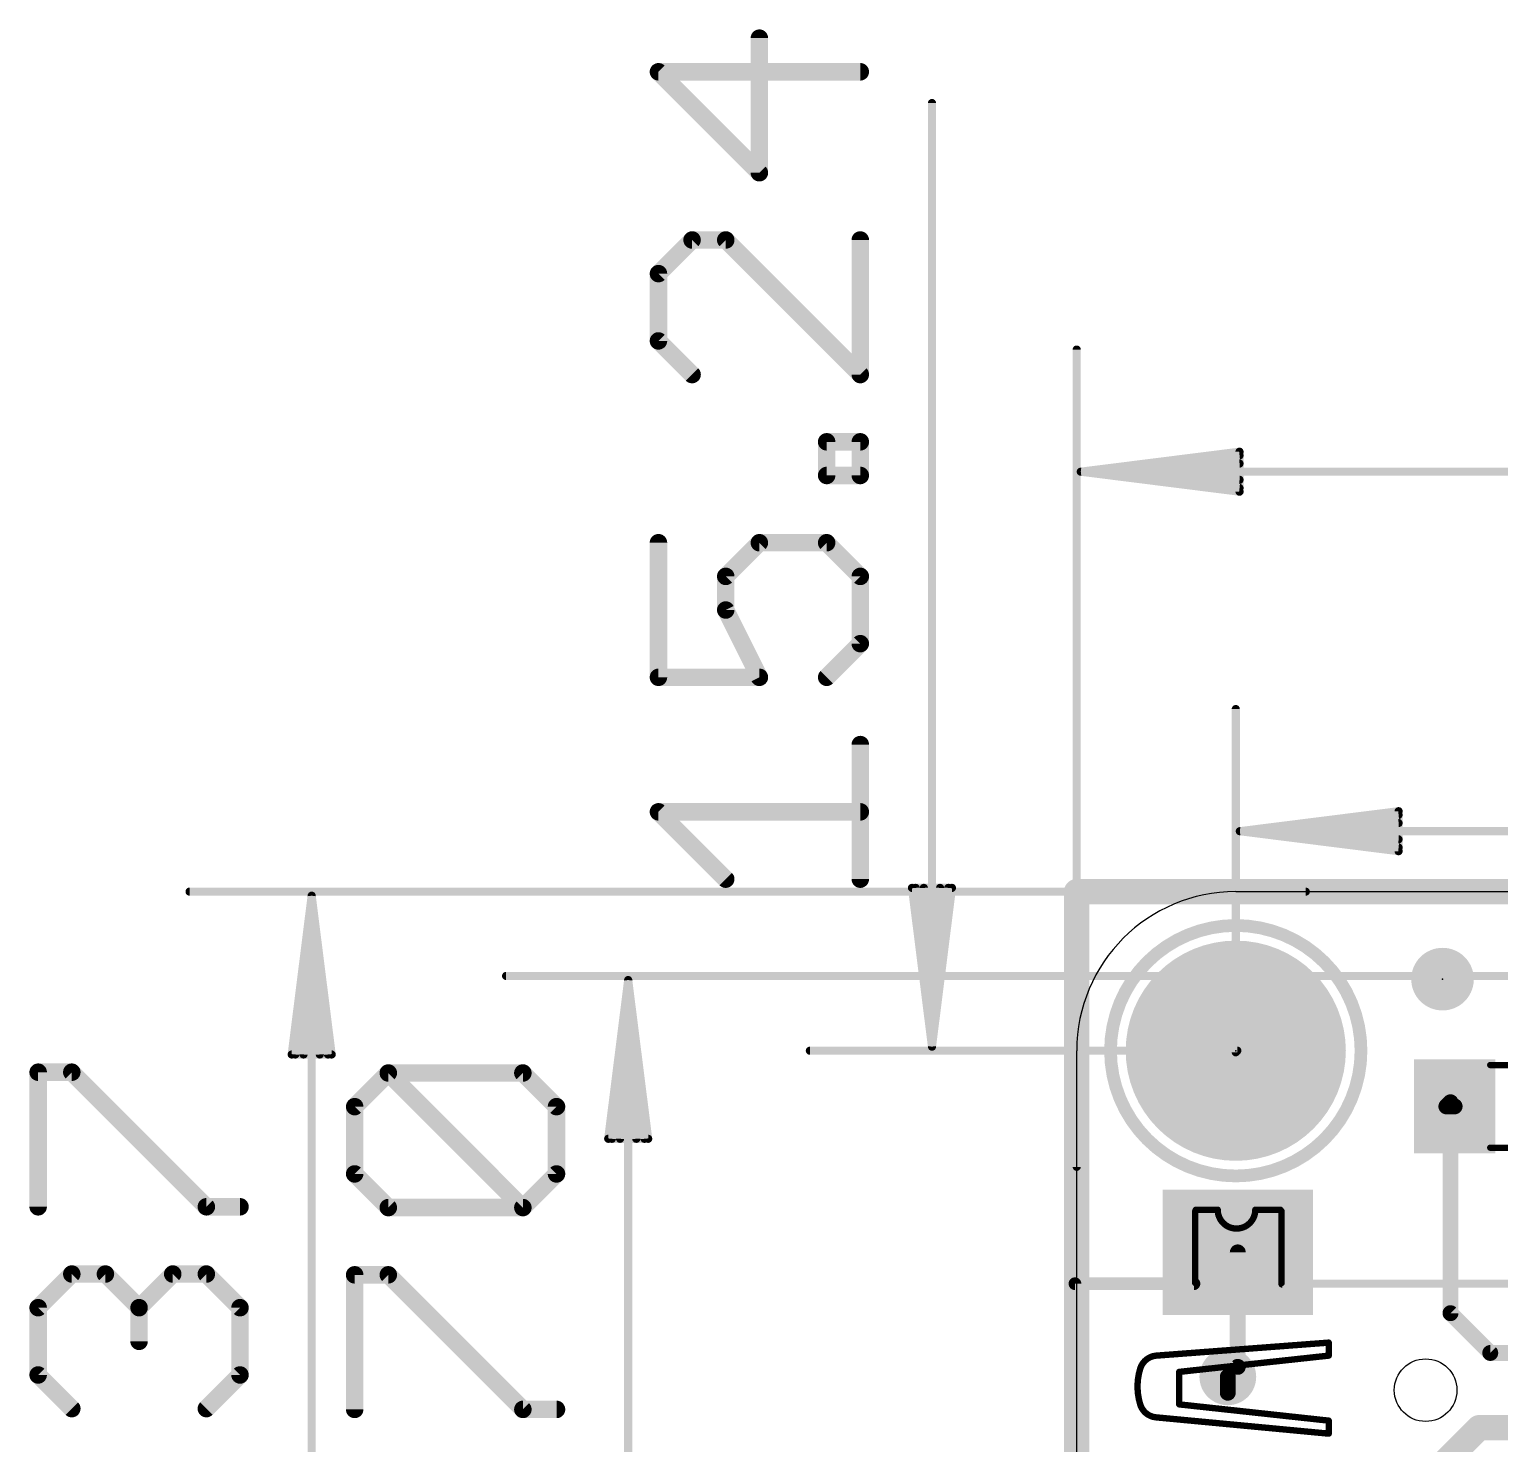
# Model space of a CAD drawing. Extents: x -22.4 to 30.9, y -9.3 to 32.7.
# Drawn here: x -22.44 to 1.04, y 10.11 to 32.69 of the extents above; entities that cross this region are included whole.
import ezdxf

# ---------------------------------------------------------------- set-up
doc = ezdxf.new("R2010")
doc.units = 0
for name, color, linetype in [('1', 12, 'CONTINUOUS'), ('16', 132, 'CONTINUOUS'), ('17', 110, 'CONTINUOUS'), ('18', 110, 'CONTINUOUS'), ('20', 53, 'CONTINUOUS'), ('21', 40, 'CONTINUOUS'), ('23', 40, 'CONTINUOUS'), ('47', 253, 'CONTINUOUS'), ('51', 253, 'CONTINUOUS')]:
    doc.layers.add(name, color=color, linetype=linetype)

# ---------------------------------------------------------------- blocks, each defined once
blk = doc.blocks.new('PIE')
at = {"const_width": 0.5}
blk.add_lwpolyline([(0, -0.25, 1), (0, 0.25, 1), (0, -0.25)], format="xyb", dxfattribs=at)
blk = doc.blocks.new('RECT')
blk.add_solid([(-0.5, -0.5), (0.5, -0.5), (-0.5, 0.5), (0.5, 0.5)])
blk = doc.blocks.new('ROUNDP')
at = {"const_width": 0.5}
blk.add_lwpolyline([(0, -0.25, 1), (0, 0.25, 1), (0, -0.25)], format="xyb", dxfattribs=at)
blk = doc.blocks.new('ROUNDV')
at = {"const_width": 0.5}
blk.add_lwpolyline([(0, -0.25, 1), (0, 0.25, 1), (0, -0.25)], format="xyb", dxfattribs=at)

msp = doc.modelspace()

# ---------------------------------------------------------------- linework, layer by layer
at = {"layer": '1'}
for points, const_width in [([(0.254, 15.56), (0.188, 15.494)], 0.254), ([(0.188, 15.494), (0.32, 15.494)], 0.254), ([(0.254, 12.192), (0.254, 15.56)], 0.254), ([(-3.143, 13.163), (-3.143, 11.335)], 0.254), ([(0.889, 11.557), (0.254, 12.192)], 0.254), ([(3.683, 11.557), (0.889, 11.557)], 0.254), ([(-3.143, 11.335), (-3.302, 11.176)], 0.254), ([(0.711, 10.363), (0.127, 9.779)], 0.4064), ([(0.711, 10.363), (2.921, 10.363)], 0.4064)]:
    msp.add_lwpolyline(points, dxfattribs=dict(at, const_width=const_width))
for points, const_width in [([(0.188, 15.5575, 1), (0.188, 15.4305)], 0.127), ([(0.1431, 15.5389, 1), (0.2329, 15.4491)], 0.127), ([(0.3175, 15.56, 1), (0.1905, 15.56)], 0.127), ([(0.2989, 15.5151, 1), (0.2091, 15.6049)], 0.127), ([(0.32, 15.4305, 1), (0.32, 15.5575)], 0.127), ([(-3.0795, 13.163, 1), (-3.2065, 13.163)], 0.127), ([(0.2989, 12.2369, 1), (0.2091, 12.1471)], 0.127), ([(0.1905, 12.192, 1), (0.3175, 12.192)], 0.127), ([(0.889, 11.6205, 1), (0.889, 11.4935)], 0.127), ([(0.8441, 11.5121, 1), (0.9339, 11.6019)], 0.127), ([(-3.3469, 11.2209, 1), (-3.2571, 11.1311)], 0.127), ([(-3.2065, 11.335, 1), (-3.0795, 11.335)], 0.127), ([(-3.0981, 11.2901, 1), (-3.1879, 11.3799)], 0.127), ([(0.711, 10.4646, 1), (0.711, 10.2614)], 0.2032), ([(0.7828, 10.2912, 1), (0.6392, 10.4348)], 0.2032)]:
    msp.add_lwpolyline(points, format="xyb", dxfattribs=dict(at, const_width=const_width))
at = {"layer": '16'}
for points, const_width in [([(-5.715, -1.397), (-5.715, 18.923)], 0.4064), ([(-5.715, 18.923), (22.225, 18.923)], 0.4064), ([(-3.302, 11.176), (-3.302, 10.922)], 0.254)]:
    msp.add_lwpolyline(points, dxfattribs=dict(at, const_width=const_width))
for points, const_width in [([(-5.6134, 18.923, 1), (-5.8166, 18.923)], 0.2032), ([(-5.715, 19.0246, 1), (-5.715, 18.8214)], 0.2032), ([(-3.2385, 11.176, 1), (-3.3655, 11.176)], 0.127), ([(-3.3655, 10.922, 1), (-3.2385, 10.922)], 0.127)]:
    msp.add_lwpolyline(points, format="xyb", dxfattribs=dict(at, const_width=const_width))
at = {"layer": '20'}
for p, q in [((-3.175, 18.923), (19.685, 18.923)), ((-5.715, 1.143), (-5.715, 16.383))]:
    msp.add_line(p, q, dxfattribs=at)
msp.add_circle((-0.143, 10.963), 0.5, dxfattribs=at)
msp.add_arc((-3.175, 16.383), 2.54, 90, 180, dxfattribs=at)
at = {"layer": '21', "const_width": 0.2032}
msp.add_lwpolyline([(-3.175, 14.383, 1), (-3.175, 18.383, 1), (-3.175, 14.383)], format="xyb", dxfattribs=at)
at = {"layer": '23'}
for p in [(0.127, 17.526), (-3.175, 16.383)]:
    msp.add_point(p, dxfattribs=at)
at = {"layer": '47'}
for points, const_width in [([(-10.7828, 30.4023), (-10.7828, 32.5512)], 0.2794), ([(-9.1711, 32.014), (-12.3945, 32.014)], 0.2794), ([(-12.3945, 32.014), (-10.7828, 30.4023)], 0.2794), ([(-8.0264, 16.448), (-8.0264, 31.5149)], 0.13), ([(-11.8572, 29.3285), (-12.3945, 28.7913)], 0.2794), ([(-11.32, 29.3285), (-11.8572, 29.3285)], 0.2794), ([(-9.1711, 27.1796), (-11.32, 29.3285)], 0.2794), ([(-9.1711, 29.3285), (-9.1711, 27.1796)], 0.2794), ([(-12.3945, 28.7913), (-12.3945, 27.7168)], 0.2794), ([(-12.3945, 27.7168), (-11.8572, 27.1796)], 0.2794), ([(-5.715, 14.5288), (-5.715, 27.5786)], 0.13), ([(-9.7083, 25.5682), (-9.7083, 26.1054)], 0.2794), ([(-9.7083, 26.1054), (-9.1711, 26.1054)], 0.2794), ([(-9.1711, 26.1054), (-9.1711, 25.5682)], 0.2794), ([(-5.65, 25.6286), (-3.115, 25.9478)], 0.13), ([(-5.65, 25.6286), (-3.115, 25.8886)], 0.13), ([(-3.115, 25.9478), (-3.115, 25.3094)], 0.13), ([(-9.1711, 25.5682), (-9.7083, 25.5682)], 0.2794), ([(-5.65, 25.6286), (-3.115, 25.7586)], 0.13), ([(-5.65, 25.6286), (22.1854, 25.6286)], 0.13), ([(-3.115, 25.3094), (-5.65, 25.6286)], 0.13), ([(-3.115, 25.4986), (-5.65, 25.6286)], 0.13), ([(-3.115, 25.3686), (-5.65, 25.6286)], 0.13), ([(-12.3945, 24.4944), (-12.3945, 22.3455)], 0.2794), ([(-11.32, 23.9571), (-10.7828, 24.4944)], 0.2794), ([(-10.7828, 24.4944), (-9.7083, 24.4944)], 0.2794), ([(-9.7083, 24.4944), (-9.1711, 23.9571)], 0.2794), ([(-11.32, 23.4199), (-11.32, 23.9571)], 0.2794), ([(-9.1711, 23.9571), (-9.1711, 22.8827)], 0.2794), ([(-10.7828, 22.3455), (-11.32, 23.4199)], 0.2794), ([(-9.1711, 22.8827), (-9.7083, 22.3455)], 0.2794), ([(-12.3945, 22.3455), (-10.7828, 22.3455)], 0.2794), ([(-3.175, 16.3576), (-3.175, 21.8382)], 0.13), ([(-9.1711, 19.1227), (-9.1711, 21.2716)], 0.2794), ([(-11.32, 19.1227), (-12.3945, 20.1972)], 0.2794), ([(-12.3945, 20.1972), (-9.1711, 20.1972)], 0.2794), ([(-3.11, 19.8882), (-0.575, 20.2074)], 0.13), ([(-3.11, 19.8882), (-0.575, 20.1482)], 0.13), ([(-0.575, 20.2074), (-0.575, 19.569)], 0.13), ([(-3.11, 19.8882), (-0.575, 20.0182)], 0.13), ([(-3.11, 19.8882), (19.62, 19.8882)], 0.13), ([(-0.575, 19.569), (-3.11, 19.8882)], 0.13), ([(-0.575, 19.7582), (-3.11, 19.8882)], 0.13), ([(-0.575, 19.6282), (-3.11, 19.8882)], 0.13), ([(-8.0264, 16.448), (-8.3456, 18.983)], 0.13), ([(-8.3456, 18.983), (-7.7072, 18.983)], 0.13), ([(-8.0264, 16.448), (-8.2864, 18.983)], 0.13), ([(-8.0264, 16.448), (-8.1564, 18.983)], 0.13), ([(-7.7072, 18.983), (-8.0264, 16.448)], 0.13), ([(-7.8964, 18.983), (-8.0264, 16.448)], 0.13), ([(-7.7664, 18.983), (-8.0264, 16.448)], 0.13), ([(-2.0574, 18.923), (-19.8824, 18.923)], 0.13), ([(-17.9324, 18.858), (-18.2516, 16.323)], 0.13), ([(-17.9324, 18.858), (-18.1924, 16.323)], 0.13), ([(-17.9324, 18.858), (-18.0624, 16.323)], 0.13), ([(-17.9324, 18.858), (-17.9324, -1.3828)], 0.13), ([(-17.6132, 16.323), (-17.9324, 18.858)], 0.13), ([(-17.8024, 16.323), (-17.9324, 18.858)], 0.13), ([(-17.6724, 16.323), (-17.9324, 18.858)], 0.13), ([(8.255, 17.5768), (-14.8278, 17.5768)], 0.13), ([(-12.8778, 17.5118), (-13.197, 14.9768)], 0.13), ([(-12.8778, 17.5118), (-13.1378, 14.9768)], 0.13), ([(-12.8778, 17.5118), (-13.0078, 14.9768)], 0.13), ([(-12.8778, 17.5118), (-12.8778, -0.062)], 0.13), ([(-12.5586, 14.9768), (-12.8778, 17.5118)], 0.13), ([(-12.7478, 14.9768), (-12.8778, 17.5118)], 0.13), ([(-12.6178, 14.9768), (-12.8778, 17.5118)], 0.13), ([(-3.1496, 16.383), (-9.9764, 16.383)], 0.13), ([(-18.2516, 16.323), (-17.6132, 16.323)], 0.13), ([(-22.3005, 13.891), (-22.3005, 16.0399)], 0.2794), ([(-22.3005, 16.0399), (-21.7632, 16.0399)], 0.2794), ([(-21.7632, 16.0399), (-19.6143, 13.891)], 0.2794), ([(-17.2459, 15.4899), (-16.7086, 16.0272)], 0.2794), ([(-16.7086, 16.0272), (-14.5597, 16.0272)], 0.2794), ([(-14.5597, 13.8783), (-16.7086, 16.0272)], 0.2794), ([(-14.5597, 16.0272), (-14.0225, 15.4899)], 0.2794), ([(-17.2459, 14.4155), (-17.2459, 15.4899)], 0.2794), ([(-14.0225, 15.4899), (-14.0225, 14.4155)], 0.2794), ([(-13.197, 14.9768), (-12.5586, 14.9768)], 0.13), ([(-16.7086, 13.8783), (-17.2459, 14.4155)], 0.2794), ([(-14.0225, 14.4155), (-14.5597, 13.8783)], 0.2794), ([(-19.6143, 13.891), (-19.0771, 13.891)], 0.2794), ([(-14.5597, 13.8783), (-16.7086, 13.8783)], 0.2794), ([(-22.3005, 12.2799), (-21.7632, 12.8171)], 0.2794), ([(-21.7632, 12.8171), (-21.226, 12.8171)], 0.2794), ([(-21.226, 12.8171), (-20.6888, 12.2799)], 0.2794), ([(-20.6888, 12.2799), (-20.1516, 12.8171)], 0.2794), ([(-20.1516, 12.8171), (-19.6143, 12.8171)], 0.2794), ([(-19.6143, 12.8171), (-19.0771, 12.2799)], 0.2794), ([(-17.2459, 10.6555), (-17.2459, 12.8044)], 0.2794), ([(-17.2459, 12.8044), (-16.7086, 12.8044)], 0.2794), ([(-16.7086, 12.8044), (-14.5597, 10.6555)], 0.2794), ([(-22.3005, 11.2054), (-22.3005, 12.2799)], 0.2794), ([(-20.6888, 12.2799), (-20.6888, 11.7427)], 0.2794), ([(-19.0771, 12.2799), (-19.0771, 11.2054)], 0.2794), ([(-21.7632, 10.6682), (-22.3005, 11.2054)], 0.2794), ([(-19.0771, 11.2054), (-19.6143, 10.6682)], 0.2794), ([(-14.5597, 10.6555), (-14.0225, 10.6555)], 0.2794)]:
    msp.add_lwpolyline(points, dxfattribs=dict(at, const_width=const_width))
for points, const_width in [([(-10.7129, 32.5512, 1), (-10.8526, 32.5512)], 0.1397), ([(-12.3945, 32.0839, 1), (-12.3945, 31.9442)], 0.1397), ([(-12.3451, 32.0634, 1), (-12.4438, 31.9646)], 0.1397), ([(-9.1711, 31.9442, 1), (-9.1711, 32.0839)], 0.1397), ([(-7.9939, 31.5149, 1), (-8.0589, 31.5149)], 0.065), ([(-10.8526, 30.4023, 1), (-10.7129, 30.4023)], 0.1397), ([(-10.8322, 30.3529, 1), (-10.7334, 30.4517)], 0.1397), ([(-11.8572, 29.3983, 1), (-11.8572, 29.2586)], 0.1397), ([(-11.8078, 29.2791, 1), (-11.9066, 29.3779)], 0.1397), ([(-11.2706, 29.3779, 1), (-11.3694, 29.2791)], 0.1397), ([(-11.32, 29.2586, 1), (-11.32, 29.3983)], 0.1397), ([(-9.1013, 29.3285, 1), (-9.241, 29.3285)], 0.1397), ([(-12.3246, 28.7913, 1), (-12.4643, 28.7913)], 0.1397), ([(-12.4438, 28.8406, 1), (-12.3451, 28.7419)], 0.1397), ([(-12.3451, 27.7662, 1), (-12.4438, 27.6674)], 0.1397), ([(-12.4643, 27.7168, 1), (-12.3246, 27.7168)], 0.1397), ([(-5.6825, 27.5786, 1), (-5.7475, 27.5786)], 0.065), ([(-11.9066, 27.1302, 1), (-11.8078, 27.229)], 0.1397), ([(-9.241, 27.1796, 1), (-9.1013, 27.1796)], 0.1397), ([(-9.2205, 27.1302, 1), (-9.1217, 27.229)], 0.1397), ([(-9.6385, 26.1054, 1), (-9.7782, 26.1054)], 0.1397), ([(-9.7083, 26.1753, 1), (-9.7083, 26.0356)], 0.1397), ([(-9.1013, 26.1054, 1), (-9.241, 26.1054)], 0.1397), ([(-9.1711, 26.0356, 1), (-9.1711, 26.1753)], 0.1397), ([(-3.0825, 25.9478, 1), (-3.1475, 25.9478)], 0.065), ([(-3.1109, 25.9156, 1), (-3.1191, 25.9801)], 0.065), ([(-3.1117, 25.8563, 1), (-3.1183, 25.9209)], 0.065), ([(-9.7083, 25.6381, 1), (-9.7083, 25.4984)], 0.1397), ([(-9.7782, 25.5682, 1), (-9.6385, 25.5682)], 0.1397), ([(-9.241, 25.5682, 1), (-9.1013, 25.5682)], 0.1397), ([(-9.1711, 25.4984, 1), (-9.1711, 25.6381)], 0.1397), ([(-5.65, 25.6611, 1), (-5.65, 25.5961)], 0.065), ([(-5.6459, 25.6608, 1), (-5.6541, 25.5964)], 0.065), ([(-5.6517, 25.6611, 1), (-5.6483, 25.5961)], 0.065), ([(-5.6483, 25.6611, 1), (-5.6517, 25.5961)], 0.065), ([(-5.6467, 25.6609, 1), (-5.6533, 25.5963)], 0.065), ([(-5.6533, 25.6609, 1), (-5.6467, 25.5963)], 0.065), ([(-5.6541, 25.6608, 1), (-5.6459, 25.5964)], 0.065), ([(-3.1133, 25.7261, 1), (-3.1167, 25.7911)], 0.065), ([(-3.1191, 25.2771, 1), (-3.1109, 25.3416)], 0.065), ([(-3.1183, 25.3363, 1), (-3.1117, 25.4009)], 0.065), ([(-3.1167, 25.4661, 1), (-3.1133, 25.5311)], 0.065), ([(-3.1475, 25.3094, 1), (-3.0825, 25.3094)], 0.065), ([(-12.3246, 24.4944, 1), (-12.4643, 24.4944)], 0.1397), ([(-10.7828, 24.5642, 1), (-10.7828, 24.4245)], 0.1397), ([(-10.7334, 24.445, 1), (-10.8322, 24.5437)], 0.1397), ([(-9.6589, 24.5437, 1), (-9.7577, 24.445)], 0.1397), ([(-9.7083, 24.4245, 1), (-9.7083, 24.5642)], 0.1397), ([(-11.2502, 23.9571, 1), (-11.3899, 23.9571)], 0.1397), ([(-11.3694, 24.0065, 1), (-11.2706, 23.9077)], 0.1397), ([(-9.1013, 23.9571, 1), (-9.241, 23.9571)], 0.1397), ([(-9.2205, 23.9077, 1), (-9.1217, 24.0065)], 0.1397), ([(-11.3899, 23.4199, 1), (-11.2502, 23.4199)], 0.1397), ([(-11.2575, 23.4511, 1), (-11.3825, 23.3887)], 0.1397), ([(-9.1217, 22.8333, 1), (-9.2205, 22.9321)], 0.1397), ([(-9.241, 22.8827, 1), (-9.1013, 22.8827)], 0.1397), ([(-12.3945, 22.4153, 1), (-12.3945, 22.2756)], 0.1397), ([(-12.4643, 22.3455, 1), (-12.3246, 22.3455)], 0.1397), ([(-10.8453, 22.3142, 1), (-10.7203, 22.3767)], 0.1397), ([(-10.7828, 22.2756, 1), (-10.7828, 22.4153)], 0.1397), ([(-9.7577, 22.3948, 1), (-9.6589, 22.2961)], 0.1397), ([(-3.1425, 21.8382, 1), (-3.2075, 21.8382)], 0.065), ([(-9.1013, 21.2716, 1), (-9.241, 21.2716)], 0.1397), ([(-12.3945, 20.267, 1), (-12.3945, 20.1273)], 0.1397), ([(-12.3451, 20.2465, 1), (-12.4438, 20.1478)], 0.1397), ([(-9.1711, 20.1273, 1), (-9.1711, 20.267)], 0.1397), ([(-0.5425, 20.2074, 1), (-0.6075, 20.2074)], 0.065), ([(-0.5709, 20.1752, 1), (-0.5791, 20.2397)], 0.065), ([(-0.5717, 20.1159, 1), (-0.5783, 20.1805)], 0.065), ([(-0.5733, 19.9857, 1), (-0.5767, 20.0507)], 0.065), ([(-3.11, 19.9207, 1), (-3.11, 19.8557)], 0.065), ([(-3.1059, 19.9204, 1), (-3.1141, 19.856)], 0.065), ([(-3.1117, 19.9207, 1), (-3.1083, 19.8557)], 0.065), ([(-3.1083, 19.9207, 1), (-3.1117, 19.8557)], 0.065), ([(-3.1067, 19.9205, 1), (-3.1133, 19.8559)], 0.065), ([(-3.1133, 19.9205, 1), (-3.1067, 19.8559)], 0.065), ([(-3.1141, 19.9204, 1), (-3.1059, 19.856)], 0.065), ([(-0.5767, 19.7257, 1), (-0.5733, 19.7907)], 0.065), ([(-0.6075, 19.569, 1), (-0.5425, 19.569)], 0.065), ([(-0.5791, 19.5367, 1), (-0.5709, 19.6012)], 0.065), ([(-0.5783, 19.5959, 1), (-0.5717, 19.6605)], 0.065), ([(-11.3694, 19.0733, 1), (-11.2706, 19.1721)], 0.1397), ([(-9.241, 19.1227, 1), (-9.1013, 19.1227)], 0.1397), ([(-8.3134, 18.9871, 1), (-8.3779, 18.9789)], 0.065), ([(-8.3456, 19.0155, 1), (-8.3456, 18.9505)], 0.065), ([(-8.2541, 18.9863, 1), (-8.3187, 18.9797)], 0.065), ([(-8.1239, 18.9847, 1), (-8.1889, 18.9813)], 0.065), ([(-7.8639, 18.9813, 1), (-7.9289, 18.9847)], 0.065), ([(-7.7341, 18.9797, 1), (-7.7987, 18.9863)], 0.065), ([(-7.6749, 18.9789, 1), (-7.7394, 18.9871)], 0.065), ([(-7.7072, 18.9505, 1), (-7.7072, 19.0155)], 0.065), ([(-19.8824, 18.9555, 1), (-19.8824, 18.8905)], 0.065), ([(-17.8999, 18.858, 1), (-17.9649, 18.858)], 0.065), ([(-17.9002, 18.8621, 1), (-17.9646, 18.8539)], 0.065), ([(-17.8999, 18.8563, 1), (-17.9649, 18.8597)], 0.065), ([(-17.8999, 18.8597, 1), (-17.9649, 18.8563)], 0.065), ([(-17.9001, 18.8613, 1), (-17.9647, 18.8547)], 0.065), ([(-17.9001, 18.8547, 1), (-17.9647, 18.8613)], 0.065), ([(-17.9002, 18.8539, 1), (-17.9646, 18.8621)], 0.065), ([(-2.0574, 18.8905, 1), (-2.0574, 18.9555)], 0.065), ([(-14.8278, 17.6093, 1), (-14.8278, 17.5443)], 0.065), ([(-12.8453, 17.5118, 1), (-12.9103, 17.5118)], 0.065), ([(-12.8456, 17.5159, 1), (-12.91, 17.5077)], 0.065), ([(-12.8453, 17.5101, 1), (-12.9103, 17.5135)], 0.065), ([(-12.8453, 17.5135, 1), (-12.9103, 17.5101)], 0.065), ([(-12.8455, 17.5151, 1), (-12.9101, 17.5085)], 0.065), ([(-12.8455, 17.5085, 1), (-12.9101, 17.5151)], 0.065), ([(-12.8456, 17.5077, 1), (-12.91, 17.5159)], 0.065), ([(-9.9764, 16.4155, 1), (-9.9764, 16.3505)], 0.065), ([(-8.0586, 16.4521, 1), (-7.9942, 16.4439)], 0.065), ([(-8.0587, 16.4513, 1), (-7.9941, 16.4447)], 0.065), ([(-8.0589, 16.4463, 1), (-7.9939, 16.4497)], 0.065), ([(-8.0589, 16.4497, 1), (-7.9939, 16.4463)], 0.065), ([(-8.0589, 16.448, 1), (-7.9939, 16.448)], 0.065), ([(-8.0587, 16.4447, 1), (-7.9941, 16.4513)], 0.065), ([(-8.0586, 16.4439, 1), (-7.9942, 16.4521)], 0.065), ([(-3.1496, 16.3505, 1), (-3.1496, 16.4155)], 0.065), ([(-18.2839, 16.3271, 1), (-18.2194, 16.3189)], 0.065), ([(-18.2516, 16.3555, 1), (-18.2516, 16.2905)], 0.065), ([(-18.2247, 16.3263, 1), (-18.1601, 16.3197)], 0.065), ([(-18.0949, 16.3247, 1), (-18.0299, 16.3213)], 0.065), ([(-17.8349, 16.3213, 1), (-17.7699, 16.3247)], 0.065), ([(-17.7047, 16.3197, 1), (-17.6401, 16.3263)], 0.065), ([(-17.6454, 16.3189, 1), (-17.5809, 16.3271)], 0.065), ([(-17.6132, 16.2905, 1), (-17.6132, 16.3555)], 0.065), ([(-3.2075, 16.3576, 1), (-3.1425, 16.3576)], 0.065), ([(-22.3005, 16.1097, 1), (-22.3005, 15.97)], 0.1397), ([(-22.2306, 16.0399, 1), (-22.3703, 16.0399)], 0.1397), ([(-21.7138, 16.0893, 1), (-21.8126, 15.9905)], 0.1397), ([(-21.7632, 15.97, 1), (-21.7632, 16.1097)], 0.1397), ([(-16.7086, 16.097, 1), (-16.7086, 15.9573)], 0.1397), ([(-16.6592, 16.0766, 1), (-16.758, 15.9778)], 0.1397), ([(-16.6592, 15.9778, 1), (-16.758, 16.0766)], 0.1397), ([(-14.5103, 16.0766, 1), (-14.6091, 15.9778)], 0.1397), ([(-14.5597, 15.9573, 1), (-14.5597, 16.097)], 0.1397), ([(-17.176, 15.4899, 1), (-17.3157, 15.4899)], 0.1397), ([(-17.2952, 15.5393, 1), (-17.1965, 15.4406)], 0.1397), ([(-13.9527, 15.4899, 1), (-14.0924, 15.4899)], 0.1397), ([(-14.0719, 15.4406, 1), (-13.9731, 15.5393)], 0.1397), ([(-13.197, 15.0093, 1), (-13.197, 14.9443)], 0.065), ([(-12.5586, 14.9443, 1), (-12.5586, 15.0093)], 0.065), ([(-13.2293, 14.9809, 1), (-13.1648, 14.9727)], 0.065), ([(-13.1701, 14.9801, 1), (-13.1055, 14.9735)], 0.065), ([(-13.0403, 14.9785, 1), (-12.9753, 14.9751)], 0.065), ([(-12.7803, 14.9751, 1), (-12.7153, 14.9785)], 0.065), ([(-12.6501, 14.9735, 1), (-12.5855, 14.9801)], 0.065), ([(-12.5908, 14.9727, 1), (-12.5263, 14.9809)], 0.065), ([(-5.7475, 14.5288, 1), (-5.6825, 14.5288)], 0.065), ([(-17.1965, 14.4649, 1), (-17.2952, 14.3661)], 0.1397), ([(-17.3157, 14.4155, 1), (-17.176, 14.4155)], 0.1397), ([(-14.0924, 14.4155, 1), (-13.9527, 14.4155)], 0.1397), ([(-13.9731, 14.3661, 1), (-14.0719, 14.4649)], 0.1397), ([(-22.3703, 13.891, 1), (-22.2306, 13.891)], 0.1397), ([(-19.6143, 13.9608, 1), (-19.6143, 13.8211)], 0.1397), ([(-19.6637, 13.8416, 1), (-19.5649, 13.9404)], 0.1397), ([(-19.0771, 13.8211, 1), (-19.0771, 13.9608)], 0.1397), ([(-16.7086, 13.9481, 1), (-16.7086, 13.8084)], 0.1397), ([(-16.758, 13.8289, 1), (-16.6592, 13.9277)], 0.1397), ([(-14.6091, 13.9277, 1), (-14.5103, 13.8289)], 0.1397), ([(-14.6091, 13.8289, 1), (-14.5103, 13.9277)], 0.1397), ([(-14.5597, 13.8084, 1), (-14.5597, 13.9481)], 0.1397), ([(-21.7632, 12.887, 1), (-21.7632, 12.7473)], 0.1397), ([(-21.7138, 12.7677, 1), (-21.8126, 12.8665)], 0.1397), ([(-21.1766, 12.8665, 1), (-21.2754, 12.7677)], 0.1397), ([(-21.226, 12.7473, 1), (-21.226, 12.887)], 0.1397), ([(-20.1516, 12.887, 1), (-20.1516, 12.7473)], 0.1397), ([(-20.1022, 12.7677, 1), (-20.2009, 12.8665)], 0.1397), ([(-19.5649, 12.8665, 1), (-19.6637, 12.7677)], 0.1397), ([(-19.6143, 12.7473, 1), (-19.6143, 12.887)], 0.1397), ([(-17.2459, 12.8743, 1), (-17.2459, 12.7346)], 0.1397), ([(-17.176, 12.8044, 1), (-17.3157, 12.8044)], 0.1397), ([(-16.6592, 12.8538, 1), (-16.758, 12.755)], 0.1397), ([(-16.7086, 12.7346, 1), (-16.7086, 12.8743)], 0.1397), ([(-22.2306, 12.2799, 1), (-22.3703, 12.2799)], 0.1397), ([(-22.3498, 12.3293, 1), (-22.2511, 12.2305)], 0.1397), ([(-20.6189, 12.2799, 1), (-20.7586, 12.2799)], 0.1397), ([(-20.7382, 12.3293, 1), (-20.6394, 12.2305)], 0.1397), ([(-20.7382, 12.2305, 1), (-20.6394, 12.3293)], 0.1397), ([(-19.0073, 12.2799, 1), (-19.147, 12.2799)], 0.1397), ([(-19.1265, 12.2305, 1), (-19.0277, 12.3293)], 0.1397), ([(-20.7586, 11.7427, 1), (-20.6189, 11.7427)], 0.1397), ([(-22.2511, 11.2548, 1), (-22.3498, 11.1561)], 0.1397), ([(-22.3703, 11.2054, 1), (-22.2306, 11.2054)], 0.1397), ([(-19.147, 11.2054, 1), (-19.0073, 11.2054)], 0.1397), ([(-19.0277, 11.1561, 1), (-19.1265, 11.2548)], 0.1397), ([(-21.8126, 10.6188, 1), (-21.7138, 10.7176)], 0.1397), ([(-19.6637, 10.7176, 1), (-19.5649, 10.6188)], 0.1397), ([(-17.3157, 10.6555, 1), (-17.176, 10.6555)], 0.1397), ([(-14.5597, 10.7254, 1), (-14.5597, 10.5857)], 0.1397), ([(-14.6091, 10.6061, 1), (-14.5103, 10.7049)], 0.1397), ([(-14.0225, 10.5857, 1), (-14.0225, 10.7254)], 0.1397)]:
    msp.add_lwpolyline(points, format="xyb", dxfattribs=dict(at, const_width=const_width))
at = {"layer": '51'}
for points, const_width in [([(1.626, 16.154), (0.889, 16.154)], 0.1016), ([(1.651, 14.834), (0.889, 14.834)], 0.1016), ([(-3.8224, 12.673), (-3.8224, 13.823)], 0.1016), ([(-3.813, 13.843), (-3.463, 13.843)], 0.1016), ([(-2.463, 13.843), (-2.863, 13.843)], 0.1016), ([(-2.4438, 13.823), (-2.4438, 12.673)], 0.1016), ([(-5.743, 12.663), (-5.743, 4.863)], 0.2032), ([(-5.743, 12.663), (-3.843, 12.663)], 0.2032), ([(-2.433, 12.663), (1.667, 12.663)], 0.127), ([(-1.6901, 11.7221), (-4.4415, 11.5144)], 0.1016), ([(-1.6901, 11.5144), (-1.6901, 11.7221)], 0.1016), ([(-4.0781, 11.2549), (-1.6901, 11.5144)], 0.1016), ([(-4.0781, 10.7357), (-4.0781, 11.2549)], 0.1016), ([(-4.4415, 10.5281), (-1.6901, 10.2685)], 0.1016), ([(-1.6901, 10.4762), (-4.0781, 10.7357)], 0.1016), ([(-1.6901, 10.2685), (-1.6901, 10.4762)], 0.1016)]:
    msp.add_lwpolyline(points, dxfattribs=dict(at, const_width=const_width))
for points, const_width in [([(0.889, 16.1794, 1), (0.889, 16.1286)], 0.0508), ([(0.889, 14.8594, 1), (0.889, 14.8086)], 0.0508), ([(-3.797, 13.823, 1), (-3.8478, 13.823)], 0.0508), ([(-3.813, 13.8684, 1), (-3.813, 13.8176)], 0.0508), ([(-3.463, 13.843, 1), (-2.863, 13.843)], 0.1016), ([(-3.4376, 13.843, 1), (-3.4884, 13.843)], 0.0508), ([(-3.463, 13.8176, 1), (-3.463, 13.8684)], 0.0508), ([(-2.8376, 13.843, 1), (-2.8884, 13.843)], 0.0508), ([(-2.863, 13.8684, 1), (-2.863, 13.8176)], 0.0508), ([(-2.4184, 13.823, 1), (-2.4692, 13.823)], 0.0508), ([(-2.463, 13.8176, 1), (-2.463, 13.8684)], 0.0508), ([(-5.6922, 12.663, 1), (-5.7938, 12.663)], 0.1016), ([(-5.743, 12.7138, 1), (-5.743, 12.6122)], 0.1016), ([(-3.843, 12.6122, 1), (-3.843, 12.7138)], 0.1016), ([(-3.8478, 12.673, 1), (-3.797, 12.673)], 0.0508), ([(-2.433, 12.6948, 1), (-2.433, 12.6312)], 0.0635), ([(-2.4692, 12.673, 1), (-2.4184, 12.673)], 0.0508), ([(-1.6647, 11.7221, 1), (-1.7155, 11.7221)], 0.0508), ([(-1.6882, 11.6968, 1), (-1.692, 11.7474)], 0.0508), ([(-4.4415, 11.5144, 0.3087), (-4.701, 11.3068)], 0.1016), ([(-4.4434, 11.5397, 1), (-4.4396, 11.4891)], 0.0508), ([(-4.4396, 11.4891, 1), (-4.4434, 11.5397)], 0.0508), ([(-1.7155, 11.5144, 1), (-1.6647, 11.5144)], 0.0508), ([(-1.6874, 11.4891, 1), (-1.6928, 11.5397)], 0.0508), ([(-4.701, 11.3068, 0.1499), (-4.701, 10.7357)], 0.1016), ([(-4.7253, 11.3142, 1), (-4.6767, 11.2994)], 0.0508), ([(-4.6767, 11.2994, 1), (-4.7253, 11.3142)], 0.0508), ([(-4.0527, 11.2549, 1), (-4.1035, 11.2549)], 0.0508), ([(-4.0808, 11.2802, 1), (-4.0754, 11.2296)], 0.0508), ([(-4.701, 10.7357, 0.3087), (-4.4415, 10.5281)], 0.1016), ([(-4.6767, 10.7431, 1), (-4.7253, 10.7283)], 0.0508), ([(-4.7253, 10.7283, 1), (-4.6767, 10.7431)], 0.0508), ([(-4.4391, 10.5534, 1), (-4.4439, 10.5028)], 0.0508), ([(-4.4434, 10.5028, 1), (-4.4396, 10.5534)], 0.0508), ([(-4.0754, 10.761, 1), (-4.0808, 10.7104)], 0.0508), ([(-4.1035, 10.7357, 1), (-4.0527, 10.7357)], 0.0508), ([(-1.6647, 10.4762, 1), (-1.7155, 10.4762)], 0.0508), ([(-1.6928, 10.4509, 1), (-1.6874, 10.5015)], 0.0508), ([(-1.7155, 10.2685, 1), (-1.6647, 10.2685)], 0.0508), ([(-1.6925, 10.2432, 1), (-1.6877, 10.2938)], 0.0508)]:
    msp.add_lwpolyline(points, format="xyb", dxfattribs=dict(at, const_width=const_width))

# ---------------------------------------------------------------- block references
at = {"layer": '1'}
msp.add_blockref('PIE', (0.127, 17.526), dxfattribs=at)
for p, xscale, yscale, rotation in [((0.32, 15.494), 1.3, 1.5, 180), ((-3.143, 13.163), 2, 2.4, 270)]:
    msp.add_blockref('RECT', p, dxfattribs=dict(at, xscale=xscale, yscale=yscale, rotation=rotation))
at = {"layer": '17', "xscale": 3.516, "yscale": 3.516}
msp.add_blockref('ROUNDP', (-3.175, 16.383), dxfattribs=at)
msp.add_blockref('ROUNDP', (-3.175, 16.383), dxfattribs=at)
at = {"layer": '18', "xscale": 0.9064, "yscale": 0.9064}
msp.add_blockref('ROUNDV', (-3.302, 11.176), dxfattribs=at)
msp.add_blockref('ROUNDV', (-3.302, 11.176), dxfattribs=at)
at = {"layer": '51', "xscale": 0.7501, "yscale": 1.4501, "rotation": 180}
msp.add_blockref('RECT', (0.5393, 15.4929), dxfattribs=at)

doc.saveas('drawing.dxf')
